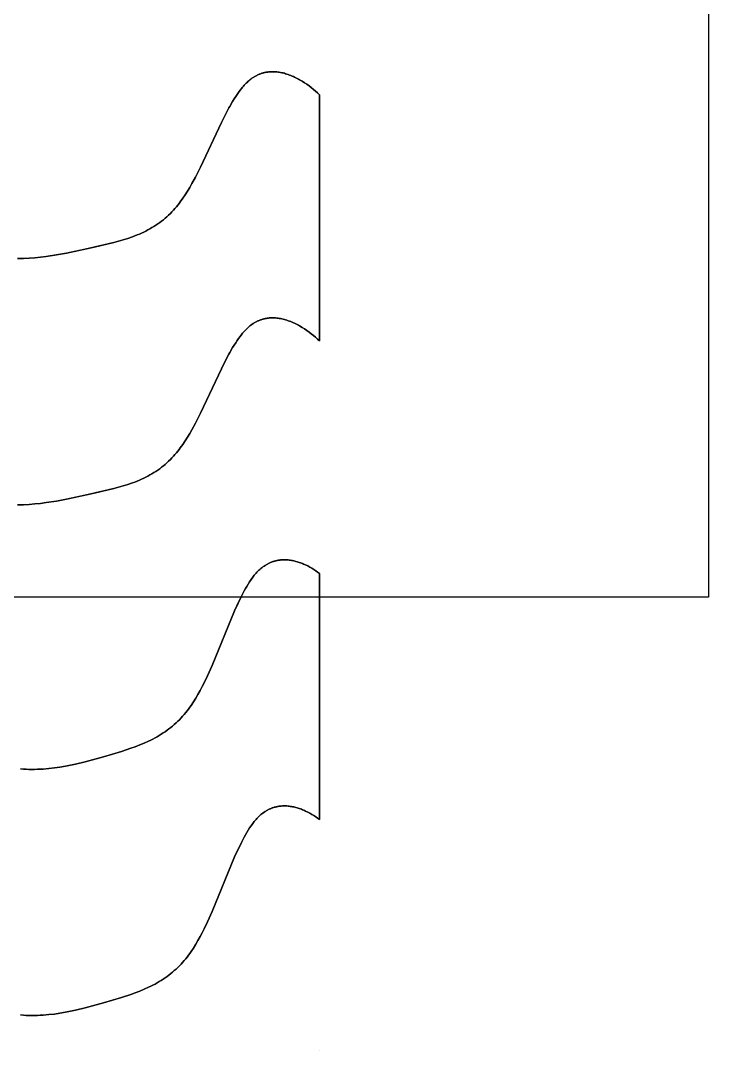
# Model space of a CAD drawing. Header units: feet. Extents: x 0 to 1.5, y 93.18 to 96.08.
# Drawn here: x 1.3125 to 1.5, y 93.2098 to 93.4905 of the extents above; entities that cross this region are included whole.
import ezdxf

# ---------------------------------------------------------------- set-up
doc = ezdxf.new("R2010")
doc.units = ezdxf.units.FT
doc.header["$MEASUREMENT"] = 0
doc.layers.add('Default', color=7, linetype='Continuous', true_color=0x000000)

msp = doc.modelspace()

# ---------------------------------------------------------------- linework, layer by layer
at = {"layer": 'Default'}
msp.add_lwpolyline([(0, 96), (1.5, 96), (1.5, 93.33333), (0, 93.33333)], close=True, dxfattribs=at)
for points in [[(1.3117, 93.42564), (1.31326, 93.42567), (1.31483, 93.42575), (1.31639, 93.42587), (1.31794, 93.42603), (1.31949, 93.42623), (1.32226, 93.42666), (1.32502, 93.42717), (1.33257, 93.4288), (1.3379, 93.43005), (1.33919, 93.4304), (1.34048, 93.43077), (1.34175, 93.43117), (1.34301, 93.43161), (1.34363, 93.43184), (1.34425, 93.43209), (1.34487, 93.43234), (1.34548, 93.43261), (1.34606, 93.43289), (1.34664, 93.43317), (1.34721, 93.43347), (1.34777, 93.43377), (1.34832, 93.43409), (1.34886, 93.43442), (1.34939, 93.43476), (1.34991, 93.43511), (1.35042, 93.43548), (1.35092, 93.43586), (1.35142, 93.43625), (1.35191, 93.43666), (1.35238, 93.43708), (1.35285, 93.43752), (1.35332, 93.43797), (1.35377, 93.43843), (1.35417, 93.43887), (1.35457, 93.43931), (1.35496, 93.43976), (1.35533, 93.44022), (1.35569, 93.44068), (1.35604, 93.44115), (1.35671, 93.44209), (1.35737, 93.44307), (1.358, 93.44407), (1.3586, 93.44508), (1.35919, 93.4461), (1.36016, 93.44789), (1.36154, 93.45059), (1.36726, 93.46274), (1.36827, 93.46477), (1.36931, 93.46672), (1.36953, 93.46712), (1.37031, 93.46849), (1.37073, 93.46917), (1.37115, 93.46983), (1.37153, 93.47041), (1.37193, 93.47098), (1.37235, 93.47155), (1.37279, 93.47212), (1.37302, 93.47239), (1.37325, 93.47267), (1.37349, 93.47293), (1.37373, 93.47319), (1.37397, 93.47345), (1.37422, 93.47369), (1.37448, 93.47393), (1.37473, 93.47416), (1.37501, 93.47439), (1.37529, 93.47461), (1.37558, 93.47483), (1.37588, 93.47503), (1.37604, 93.47513), (1.3762, 93.47523), (1.37636, 93.47533), (1.37653, 93.47542), (1.37669, 93.47551), (1.37686, 93.4756), (1.37703, 93.47568), (1.3772, 93.47576), (1.37737, 93.47584), (1.37754, 93.47591), (1.37771, 93.47598), (1.37789, 93.47604), (1.37807, 93.47611), (1.37825, 93.47617), (1.37843, 93.47622), (1.37861, 93.47627), (1.37879, 93.47632), (1.37897, 93.47637), (1.37916, 93.47641), (1.37934, 93.47644), (1.37953, 93.47648), (1.37971, 93.47651), (1.3799, 93.47653), (1.38008, 93.47655), (1.38027, 93.47657), (1.38046, 93.47659), (1.38064, 93.4766), (1.38083, 93.47661), (1.38102, 93.47661), (1.38121, 93.47662), (1.3814, 93.47661), (1.38158, 93.47661), (1.38197, 93.47659), (1.38236, 93.47655), (1.38269, 93.47651), (1.38303, 93.47646), (1.38336, 93.47641), (1.38369, 93.47634), (1.38404, 93.47626), (1.3844, 93.47617), (1.38475, 93.47607), (1.3851, 93.47596), (1.38546, 93.47584), (1.38581, 93.47571), (1.38616, 93.47558), (1.38651, 93.47543), (1.38685, 93.47528), (1.3872, 93.47512), (1.38754, 93.47496), (1.38788, 93.47478), (1.38822, 93.4746), (1.38856, 93.47442), (1.38922, 93.47403), (1.38987, 93.47362), (1.39051, 93.47319), (1.39113, 93.47274), (1.39174, 93.47228), (1.39232, 93.4718), (1.39288, 93.47132), (1.39343, 93.47083), (1.39395, 93.47033)], [(1.39395, 93.47033), (1.39343, 93.47083), (1.39288, 93.47132), (1.39232, 93.4718), (1.39174, 93.47228), (1.39113, 93.47274), (1.39051, 93.47319), (1.38987, 93.47362), (1.38922, 93.47403), (1.38856, 93.47442), (1.38822, 93.4746), (1.38788, 93.47478), (1.38754, 93.47496), (1.3872, 93.47512), (1.38685, 93.47528), (1.38651, 93.47543), (1.38616, 93.47558), (1.38581, 93.47571), (1.38546, 93.47584), (1.3851, 93.47596), (1.38475, 93.47607), (1.3844, 93.47617), (1.38404, 93.47626), (1.38369, 93.47634), (1.38336, 93.47641), (1.38303, 93.47646), (1.38269, 93.47651), (1.38236, 93.47655), (1.38197, 93.47659), (1.38158, 93.47661), (1.3814, 93.47661), (1.38121, 93.47662), (1.38102, 93.47661), (1.38083, 93.47661), (1.38064, 93.4766), (1.38046, 93.47659), (1.38027, 93.47657), (1.38008, 93.47655), (1.3799, 93.47653), (1.37971, 93.47651), (1.37953, 93.47648), (1.37934, 93.47644), (1.37916, 93.47641), (1.37897, 93.47637), (1.37879, 93.47632), (1.37861, 93.47627), (1.37843, 93.47622), (1.37825, 93.47617), (1.37807, 93.47611), (1.37789, 93.47604), (1.37771, 93.47598), (1.37754, 93.47591), (1.37737, 93.47584), (1.3772, 93.47576), (1.37703, 93.47568), (1.37686, 93.4756), (1.37669, 93.47551), (1.37653, 93.47542), (1.37636, 93.47533), (1.3762, 93.47523), (1.37604, 93.47513), (1.37588, 93.47503), (1.37558, 93.47483), (1.37529, 93.47461), (1.37501, 93.47439), (1.37473, 93.47416), (1.37448, 93.47393), (1.37422, 93.47369), (1.37397, 93.47345), (1.37373, 93.47319), (1.37349, 93.47293), (1.37325, 93.47267), (1.37302, 93.47239), (1.37279, 93.47212), (1.37235, 93.47155), (1.37193, 93.47098), (1.37153, 93.47041), (1.37115, 93.46983), (1.37073, 93.46917), (1.37031, 93.46849), (1.36953, 93.46712), (1.36931, 93.46672), (1.36827, 93.46477), (1.36726, 93.46274), (1.36154, 93.45059), (1.36016, 93.44789), (1.35919, 93.4461), (1.3586, 93.44508), (1.358, 93.44407), (1.35737, 93.44307), (1.35671, 93.44209), (1.35604, 93.44115), (1.35569, 93.44068), (1.35533, 93.44022), (1.35496, 93.43976), (1.35457, 93.43931), (1.35417, 93.43887), (1.35377, 93.43843), (1.35332, 93.43797), (1.35285, 93.43752), (1.35238, 93.43708), (1.35191, 93.43666), (1.35142, 93.43625), (1.35092, 93.43586), (1.35042, 93.43548), (1.34991, 93.43511), (1.34939, 93.43476), (1.34886, 93.43442), (1.34832, 93.43409), (1.34777, 93.43377), (1.34721, 93.43347), (1.34664, 93.43317), (1.34606, 93.43289), (1.34548, 93.43261), (1.34487, 93.43234), (1.34425, 93.43209), (1.34363, 93.43184), (1.34301, 93.43161), (1.34175, 93.43117), (1.34048, 93.43077), (1.33919, 93.4304), (1.3379, 93.43005), (1.33014, 93.42825), (1.32502, 93.42717), (1.32226, 93.42666), (1.31949, 93.42623), (1.31794, 93.42603), (1.31639, 93.42587), (1.31483, 93.42575), (1.31326, 93.42567), (1.3117, 93.42564)], [(1.39395, 93.40322), (1.39395, 93.47033)], [(1.39395, 93.47033), (1.39395, 93.40322)], [(1.3117, 93.35853), (1.31326, 93.35856), (1.31483, 93.35863), (1.31639, 93.35876), (1.31794, 93.35892), (1.31949, 93.35911), (1.32226, 93.35955), (1.32502, 93.36006), (1.33257, 93.36168), (1.3379, 93.36294), (1.33919, 93.36329), (1.34048, 93.36366), (1.34175, 93.36406), (1.34301, 93.3645), (1.34363, 93.36473), (1.34425, 93.36498), (1.34487, 93.36523), (1.34548, 93.3655), (1.34606, 93.36577), (1.34664, 93.36606), (1.34721, 93.36635), (1.34777, 93.36666), (1.34832, 93.36698), (1.34886, 93.36731), (1.34939, 93.36765), (1.34991, 93.368), (1.35042, 93.36837), (1.35092, 93.36875), (1.35142, 93.36914), (1.35191, 93.36955), (1.35238, 93.36997), (1.35285, 93.3704), (1.35332, 93.37086), (1.35377, 93.37132), (1.35417, 93.37176), (1.35457, 93.3722), (1.35496, 93.37265), (1.35533, 93.37311), (1.35569, 93.37357), (1.35604, 93.37403), (1.35671, 93.37498), (1.35737, 93.37596), (1.358, 93.37695), (1.3586, 93.37797), (1.35919, 93.37898), (1.36016, 93.38077), (1.36154, 93.38348), (1.36726, 93.39563), (1.36827, 93.39766), (1.36931, 93.39961), (1.36953, 93.40001), (1.37031, 93.40138), (1.37073, 93.40205), (1.37115, 93.40272), (1.37153, 93.40329), (1.37193, 93.40387), (1.37235, 93.40444), (1.37279, 93.40501), (1.37302, 93.40528), (1.37325, 93.40555), (1.37349, 93.40582), (1.37373, 93.40608), (1.37397, 93.40633), (1.37422, 93.40658), (1.37448, 93.40682), (1.37473, 93.40705), (1.37501, 93.40728), (1.37529, 93.4075), (1.37558, 93.40771), (1.37588, 93.40792), (1.37604, 93.40802), (1.3762, 93.40812), (1.37636, 93.40822), (1.37653, 93.40831), (1.37669, 93.4084), (1.37686, 93.40848), (1.37703, 93.40857), (1.3772, 93.40865), (1.37737, 93.40872), (1.37754, 93.4088), (1.37771, 93.40887), (1.37789, 93.40893), (1.37807, 93.40899), (1.37825, 93.40905), (1.37843, 93.40911), (1.37861, 93.40916), (1.37879, 93.40921), (1.37897, 93.40925), (1.37916, 93.40929), (1.37934, 93.40933), (1.37953, 93.40936), (1.37971, 93.40939), (1.3799, 93.40942), (1.38008, 93.40944), (1.38027, 93.40946), (1.38046, 93.40948), (1.38064, 93.40949), (1.38083, 93.4095), (1.38102, 93.4095), (1.38121, 93.4095), (1.3814, 93.4095), (1.38158, 93.4095), (1.38197, 93.40948), (1.38236, 93.40944), (1.38269, 93.4094), (1.38303, 93.40935), (1.38336, 93.40929), (1.38369, 93.40923), (1.38404, 93.40915), (1.3844, 93.40906), (1.38475, 93.40895), (1.3851, 93.40884), (1.38546, 93.40873), (1.38581, 93.4086), (1.38616, 93.40846), (1.38651, 93.40832), (1.38685, 93.40817), (1.3872, 93.40801), (1.38754, 93.40784), (1.38788, 93.40767), (1.38822, 93.40749), (1.38856, 93.4073), (1.38922, 93.40691), (1.38987, 93.4065), (1.39051, 93.40607), (1.39113, 93.40563), (1.39174, 93.40516), (1.39232, 93.40469), (1.39288, 93.40421), (1.39343, 93.40372), (1.39395, 93.40322)], [(1.39395, 93.40322), (1.39343, 93.40372), (1.39288, 93.40421), (1.39232, 93.40469), (1.39174, 93.40516), (1.39113, 93.40563), (1.39051, 93.40607), (1.38987, 93.4065), (1.38922, 93.40691), (1.38856, 93.4073), (1.38822, 93.40749), (1.38788, 93.40767), (1.38754, 93.40784), (1.3872, 93.40801), (1.38685, 93.40817), (1.38651, 93.40832), (1.38616, 93.40846), (1.38581, 93.4086), (1.38546, 93.40873), (1.3851, 93.40884), (1.38475, 93.40895), (1.3844, 93.40906), (1.38404, 93.40915), (1.38369, 93.40923), (1.38336, 93.40929), (1.38303, 93.40935), (1.38269, 93.4094), (1.38236, 93.40944), (1.38197, 93.40948), (1.38158, 93.4095), (1.3814, 93.4095), (1.38121, 93.4095), (1.38102, 93.4095), (1.38083, 93.4095), (1.38064, 93.40949), (1.38046, 93.40948), (1.38027, 93.40946), (1.38008, 93.40944), (1.3799, 93.40942), (1.37971, 93.40939), (1.37953, 93.40936), (1.37934, 93.40933), (1.37916, 93.40929), (1.37897, 93.40925), (1.37879, 93.40921), (1.37861, 93.40916), (1.37843, 93.40911), (1.37825, 93.40905), (1.37807, 93.40899), (1.37789, 93.40893), (1.37771, 93.40887), (1.37754, 93.4088), (1.37737, 93.40872), (1.3772, 93.40865), (1.37703, 93.40857), (1.37686, 93.40848), (1.37669, 93.4084), (1.37653, 93.40831), (1.37636, 93.40822), (1.3762, 93.40812), (1.37604, 93.40802), (1.37588, 93.40792), (1.37558, 93.40771), (1.37529, 93.4075), (1.37501, 93.40728), (1.37473, 93.40705), (1.37448, 93.40682), (1.37422, 93.40658), (1.37397, 93.40633), (1.37373, 93.40608), (1.37349, 93.40582), (1.37325, 93.40555), (1.37302, 93.40528), (1.37279, 93.40501), (1.37235, 93.40444), (1.37193, 93.40387), (1.37153, 93.40329), (1.37115, 93.40272), (1.37073, 93.40205), (1.37031, 93.40138), (1.36953, 93.40001), (1.36931, 93.39961), (1.36827, 93.39766), (1.36726, 93.39563), (1.36154, 93.38348), (1.36016, 93.38077), (1.35919, 93.37898), (1.3586, 93.37797), (1.358, 93.37695), (1.35737, 93.37596), (1.35671, 93.37498), (1.35604, 93.37403), (1.35569, 93.37357), (1.35533, 93.37311), (1.35496, 93.37265), (1.35457, 93.3722), (1.35417, 93.37176), (1.35377, 93.37132), (1.35332, 93.37086), (1.35285, 93.3704), (1.35238, 93.36997), (1.35191, 93.36955), (1.35142, 93.36914), (1.35092, 93.36875), (1.35042, 93.36837), (1.34991, 93.368), (1.34939, 93.36765), (1.34886, 93.36731), (1.34832, 93.36698), (1.34777, 93.36666), (1.34721, 93.36635), (1.34664, 93.36606), (1.34606, 93.36577), (1.34548, 93.3655), (1.34487, 93.36523), (1.34425, 93.36498), (1.34363, 93.36473), (1.34301, 93.3645), (1.34175, 93.36406), (1.34048, 93.36366), (1.33919, 93.36329), (1.3379, 93.36294), (1.33014, 93.36114), (1.32502, 93.36006), (1.32226, 93.35955), (1.31949, 93.35911), (1.31794, 93.35892), (1.31639, 93.35876), (1.31483, 93.35863), (1.31326, 93.35856), (1.3117, 93.35853)], [(1.31249, 93.28653), (1.31326, 93.28647), (1.31403, 93.28643), (1.31479, 93.2864), (1.31556, 93.28639), (1.31633, 93.28639), (1.3171, 93.28641), (1.31787, 93.28644), (1.31864, 93.28649), (1.32017, 93.28662), (1.3217, 93.2868), (1.32322, 93.28702), (1.32473, 93.28728), (1.32608, 93.28754), (1.32743, 93.28783), (1.33011, 93.28846), (1.33506, 93.28981), (1.34004, 93.2913), (1.34253, 93.29213), (1.34376, 93.29257), (1.34498, 93.29304), (1.34619, 93.29354), (1.34739, 93.29408), (1.34798, 93.29437), (1.34856, 93.29466), (1.34914, 93.29497), (1.34972, 93.29529), (1.35028, 93.29562), (1.35083, 93.29596), (1.35137, 93.29631), (1.3519, 93.29667), (1.35242, 93.29704), (1.35293, 93.29742), (1.35343, 93.29781), (1.35392, 93.29821), (1.3544, 93.29863), (1.35487, 93.29905), (1.35534, 93.29949), (1.35579, 93.29994), (1.35623, 93.30041), (1.35667, 93.30088), (1.3571, 93.30137), (1.35751, 93.30187), (1.35789, 93.30234), (1.35826, 93.30282), (1.35862, 93.30331), (1.35897, 93.30381), (1.35963, 93.3048), (1.36026, 93.3058), (1.36086, 93.30684), (1.36144, 93.3079), (1.362, 93.30896), (1.36254, 93.31003), (1.36344, 93.31191), (1.3647, 93.31474), (1.37084, 93.32963), (1.37197, 93.33212), (1.37268, 93.33359), (1.37344, 93.33504), (1.37378, 93.33566), (1.37414, 93.33629), (1.37452, 93.33692), (1.37492, 93.33754), (1.37534, 93.33815), (1.37577, 93.33875), (1.37599, 93.33904), (1.37621, 93.33932), (1.37644, 93.3396), (1.37668, 93.33987), (1.37692, 93.34014), (1.37718, 93.3404), (1.37744, 93.34066), (1.37772, 93.34091), (1.37799, 93.34115), (1.37827, 93.34138), (1.37856, 93.3416), (1.37886, 93.34181), (1.37916, 93.34201), (1.37931, 93.34211), (1.37947, 93.3422), (1.37962, 93.34229), (1.37978, 93.34238), (1.37994, 93.34247), (1.38011, 93.34255), (1.38027, 93.34263), (1.38044, 93.34271), (1.3806, 93.34278), (1.38077, 93.34285), (1.38094, 93.34292), (1.38111, 93.34298), (1.38128, 93.34304), (1.38146, 93.3431), (1.38163, 93.34315), (1.3818, 93.3432), (1.38198, 93.34325), (1.38216, 93.34329), (1.38233, 93.34333), (1.38251, 93.34336), (1.38269, 93.3434), (1.38287, 93.34343), (1.38305, 93.34345), (1.38322, 93.34347), (1.38339, 93.34349), (1.38357, 93.34351), (1.38387, 93.34353), (1.38417, 93.34354), (1.38447, 93.34354), (1.38477, 93.34354), (1.38509, 93.34352), (1.3854, 93.3435), (1.38572, 93.34347), (1.38603, 93.34342), (1.38634, 93.34338), (1.38665, 93.34332), (1.38696, 93.34325), (1.38726, 93.34318), (1.38757, 93.3431), (1.38787, 93.34302), (1.38817, 93.34292), (1.38847, 93.34283), (1.38877, 93.34272), (1.38906, 93.34261), (1.38936, 93.34249), (1.38965, 93.34237), (1.38993, 93.34225), (1.39021, 93.34212), (1.39077, 93.34184), (1.39133, 93.34154), (1.39188, 93.34122), (1.39242, 93.34089), (1.39294, 93.34054), (1.39345, 93.34018), (1.39395, 93.3398)], [(1.39395, 93.3398), (1.39345, 93.34018), (1.39294, 93.34054), (1.39242, 93.34089), (1.39188, 93.34122), (1.39133, 93.34154), (1.39077, 93.34184), (1.39021, 93.34212), (1.38993, 93.34225), (1.38965, 93.34237), (1.38936, 93.34249), (1.38906, 93.34261), (1.38877, 93.34272), (1.38847, 93.34283), (1.38817, 93.34292), (1.38787, 93.34302), (1.38757, 93.3431), (1.38726, 93.34318), (1.38696, 93.34325), (1.38665, 93.34332), (1.38634, 93.34338), (1.38603, 93.34342), (1.38572, 93.34347), (1.3854, 93.3435), (1.38509, 93.34352), (1.38477, 93.34354), (1.38447, 93.34354), (1.38417, 93.34354), (1.38387, 93.34353), (1.38357, 93.34351), (1.38339, 93.34349), (1.38322, 93.34347), (1.38305, 93.34345), (1.38287, 93.34343), (1.38269, 93.3434), (1.38251, 93.34336), (1.38233, 93.34333), (1.38216, 93.34329), (1.38198, 93.34325), (1.3818, 93.3432), (1.38163, 93.34315), (1.38146, 93.3431), (1.38128, 93.34304), (1.38111, 93.34298), (1.38094, 93.34292), (1.38077, 93.34285), (1.3806, 93.34278), (1.38044, 93.34271), (1.38027, 93.34263), (1.38011, 93.34255), (1.37994, 93.34247), (1.37978, 93.34238), (1.37962, 93.34229), (1.37947, 93.3422), (1.37931, 93.34211), (1.37916, 93.34201), (1.37886, 93.34181), (1.37856, 93.3416), (1.37827, 93.34138), (1.37799, 93.34115), (1.37772, 93.34091), (1.37744, 93.34066), (1.37718, 93.3404), (1.37692, 93.34014), (1.37668, 93.33987), (1.37644, 93.3396), (1.37621, 93.33932), (1.37599, 93.33904), (1.37577, 93.33875), (1.37534, 93.33815), (1.37492, 93.33754), (1.37452, 93.33692), (1.37414, 93.33629), (1.37378, 93.33566), (1.37344, 93.33504), (1.37268, 93.33359), (1.37177, 93.33169), (1.37084, 93.32963), (1.3647, 93.31474), (1.36344, 93.31191), (1.36254, 93.31003), (1.362, 93.30896), (1.36144, 93.3079), (1.36086, 93.30684), (1.36026, 93.3058), (1.35963, 93.3048), (1.35897, 93.30381), (1.35862, 93.30331), (1.35826, 93.30282), (1.35789, 93.30234), (1.35751, 93.30187), (1.3571, 93.30137), (1.35667, 93.30088), (1.35623, 93.30041), (1.35579, 93.29994), (1.35534, 93.29949), (1.35487, 93.29905), (1.3544, 93.29863), (1.35392, 93.29821), (1.35343, 93.29781), (1.35293, 93.29742), (1.35242, 93.29704), (1.3519, 93.29667), (1.35137, 93.29631), (1.35083, 93.29596), (1.35028, 93.29562), (1.34972, 93.29529), (1.34914, 93.29497), (1.34856, 93.29466), (1.34798, 93.29437), (1.34739, 93.29408), (1.34619, 93.29354), (1.34498, 93.29304), (1.34376, 93.29257), (1.34253, 93.29213), (1.34004, 93.2913), (1.33506, 93.28981), (1.33011, 93.28846), (1.32743, 93.28783), (1.32608, 93.28754), (1.32473, 93.28728), (1.32322, 93.28702), (1.3217, 93.2868), (1.32017, 93.28662), (1.31864, 93.28649), (1.31787, 93.28644), (1.3171, 93.28641), (1.31633, 93.28639), (1.31556, 93.28639), (1.31479, 93.2864), (1.31403, 93.28643), (1.31326, 93.28647), (1.31249, 93.28653)], [(1.39395, 93.27269), (1.39395, 93.3398)], [(1.39395, 93.3398), (1.39395, 93.27269)], [(1.31249, 93.21942), (1.31326, 93.21936), (1.31403, 93.21931), (1.31479, 93.21929), (1.31556, 93.21927), (1.31633, 93.21928), (1.3171, 93.2193), (1.31787, 93.21933), (1.31864, 93.21938), (1.32017, 93.21951), (1.3217, 93.21968), (1.32322, 93.21991), (1.32473, 93.22017), (1.32608, 93.22043), (1.32743, 93.22071), (1.33011, 93.22135), (1.33506, 93.2227), (1.34004, 93.22419), (1.34253, 93.22501), (1.34376, 93.22546), (1.34498, 93.22593), (1.34619, 93.22643), (1.34739, 93.22697), (1.34798, 93.22726), (1.34856, 93.22755), (1.34914, 93.22786), (1.34972, 93.22818), (1.35028, 93.22851), (1.35083, 93.22885), (1.35137, 93.2292), (1.3519, 93.22956), (1.35242, 93.22993), (1.35293, 93.23031), (1.35343, 93.2307), (1.35392, 93.2311), (1.3544, 93.23152), (1.35487, 93.23194), (1.35534, 93.23238), (1.35579, 93.23283), (1.35623, 93.23329), (1.35667, 93.23377), (1.3571, 93.23426), (1.35751, 93.23476), (1.35789, 93.23523), (1.35826, 93.23571), (1.35862, 93.2362), (1.35897, 93.2367), (1.35963, 93.23768), (1.36026, 93.23869), (1.36086, 93.23973), (1.36144, 93.24078), (1.362, 93.24185), (1.36254, 93.24292), (1.36344, 93.2448), (1.3647, 93.24763), (1.37084, 93.26252), (1.37197, 93.26501), (1.37268, 93.26648), (1.37344, 93.26792), (1.37378, 93.26855), (1.37414, 93.26917), (1.37452, 93.2698), (1.37492, 93.27043), (1.37534, 93.27104), (1.37577, 93.27164), (1.37599, 93.27193), (1.37621, 93.27221), (1.37644, 93.27249), (1.37668, 93.27275), (1.37692, 93.27302), (1.37718, 93.27329), (1.37744, 93.27355), (1.37772, 93.2738), (1.37799, 93.27404), (1.37827, 93.27427), (1.37856, 93.27449), (1.37886, 93.2747), (1.37916, 93.2749), (1.37931, 93.275), (1.37947, 93.27509), (1.37962, 93.27518), (1.37978, 93.27527), (1.37994, 93.27536), (1.38011, 93.27544), (1.38027, 93.27552), (1.38044, 93.2756), (1.3806, 93.27567), (1.38077, 93.27574), (1.38094, 93.2758), (1.38111, 93.27587), (1.38128, 93.27593), (1.38146, 93.27598), (1.38163, 93.27604), (1.3818, 93.27609), (1.38198, 93.27613), (1.38216, 93.27618), (1.38233, 93.27622), (1.38251, 93.27625), (1.38269, 93.27629), (1.38287, 93.27632), (1.38305, 93.27634), (1.38322, 93.27636), (1.38339, 93.27638), (1.38357, 93.2764), (1.38387, 93.27642), (1.38417, 93.27643), (1.38447, 93.27643), (1.38477, 93.27643), (1.38509, 93.27641), (1.3854, 93.27639), (1.38572, 93.27635), (1.38603, 93.27631), (1.38634, 93.27626), (1.38665, 93.27621), (1.38696, 93.27614), (1.38726, 93.27607), (1.38757, 93.27599), (1.38787, 93.2759), (1.38817, 93.27581), (1.38847, 93.27571), (1.38877, 93.27561), (1.38906, 93.2755), (1.38936, 93.27538), (1.38965, 93.27526), (1.38993, 93.27514), (1.39021, 93.275), (1.39077, 93.27473), (1.39133, 93.27443), (1.39188, 93.27411), (1.39242, 93.27378), (1.39294, 93.27343), (1.39345, 93.27306), (1.39395, 93.27269)], [(1.39395, 93.27269), (1.39345, 93.27306), (1.39294, 93.27343), (1.39242, 93.27378), (1.39188, 93.27411), (1.39133, 93.27443), (1.39077, 93.27473), (1.39021, 93.275), (1.38993, 93.27514), (1.38965, 93.27526), (1.38936, 93.27538), (1.38906, 93.2755), (1.38877, 93.27561), (1.38847, 93.27571), (1.38817, 93.27581), (1.38787, 93.2759), (1.38757, 93.27599), (1.38726, 93.27607), (1.38696, 93.27614), (1.38665, 93.27621), (1.38634, 93.27626), (1.38603, 93.27631), (1.38572, 93.27635), (1.3854, 93.27639), (1.38509, 93.27641), (1.38477, 93.27643), (1.38447, 93.27643), (1.38417, 93.27643), (1.38387, 93.27642), (1.38357, 93.2764), (1.38339, 93.27638), (1.38322, 93.27636), (1.38305, 93.27634), (1.38287, 93.27632), (1.38269, 93.27629), (1.38251, 93.27625), (1.38233, 93.27622), (1.38216, 93.27618), (1.38198, 93.27613), (1.3818, 93.27609), (1.38163, 93.27604), (1.38146, 93.27598), (1.38128, 93.27593), (1.38111, 93.27587), (1.38094, 93.2758), (1.38077, 93.27574), (1.3806, 93.27567), (1.38044, 93.2756), (1.38027, 93.27552), (1.38011, 93.27544), (1.37994, 93.27536), (1.37978, 93.27527), (1.37962, 93.27518), (1.37947, 93.27509), (1.37931, 93.275), (1.37916, 93.2749), (1.37886, 93.2747), (1.37856, 93.27449), (1.37827, 93.27427), (1.37799, 93.27404), (1.37772, 93.2738), (1.37744, 93.27355), (1.37718, 93.27329), (1.37692, 93.27302), (1.37668, 93.27275), (1.37644, 93.27249), (1.37621, 93.27221), (1.37599, 93.27193), (1.37577, 93.27164), (1.37534, 93.27104), (1.37492, 93.27043), (1.37452, 93.2698), (1.37414, 93.26917), (1.37378, 93.26855), (1.37344, 93.26792), (1.37268, 93.26648), (1.37177, 93.26458), (1.37084, 93.26252), (1.3647, 93.24763), (1.36344, 93.2448), (1.36254, 93.24292), (1.362, 93.24185), (1.36144, 93.24078), (1.36086, 93.23973), (1.36026, 93.23869), (1.35963, 93.23768), (1.35897, 93.2367), (1.35862, 93.2362), (1.35826, 93.23571), (1.35789, 93.23523), (1.35751, 93.23476), (1.3571, 93.23426), (1.35667, 93.23377), (1.35623, 93.23329), (1.35579, 93.23283), (1.35534, 93.23238), (1.35487, 93.23194), (1.3544, 93.23152), (1.35392, 93.2311), (1.35343, 93.2307), (1.35293, 93.23031), (1.35242, 93.22993), (1.3519, 93.22956), (1.35137, 93.2292), (1.35083, 93.22885), (1.35028, 93.22851), (1.34972, 93.22818), (1.34914, 93.22786), (1.34856, 93.22755), (1.34798, 93.22726), (1.34739, 93.22697), (1.34619, 93.22643), (1.34498, 93.22593), (1.34376, 93.22546), (1.34253, 93.22501), (1.34004, 93.22419), (1.33506, 93.2227), (1.33011, 93.22135), (1.32743, 93.22071), (1.32608, 93.22043), (1.32473, 93.22017), (1.32322, 93.21991), (1.3217, 93.21968), (1.32017, 93.21951), (1.31864, 93.21938), (1.31787, 93.21933), (1.3171, 93.2193), (1.31633, 93.21928), (1.31556, 93.21927), (1.31479, 93.21929), (1.31403, 93.21931), (1.31326, 93.21936), (1.31249, 93.21942)]]:
    msp.add_lwpolyline(points, dxfattribs=at)
for points in [[(1.39395, 93.47033, 0), (1.39395, 93.47033, 0)], [(1.39395, 93.40322, 0), (1.39395, 93.40322, 0)], [(1.39395, 93.3398, 0), (1.39395, 93.3398, 0)], [(1.39395, 93.27269, 0), (1.39395, 93.27269, 0)], [(1.39395, 93.20977, 0), (1.39395, 93.20977, 0)]]:
    msp.add_polyline3d(points, close=True, dxfattribs=at)

doc.saveas('drawing.dxf')
